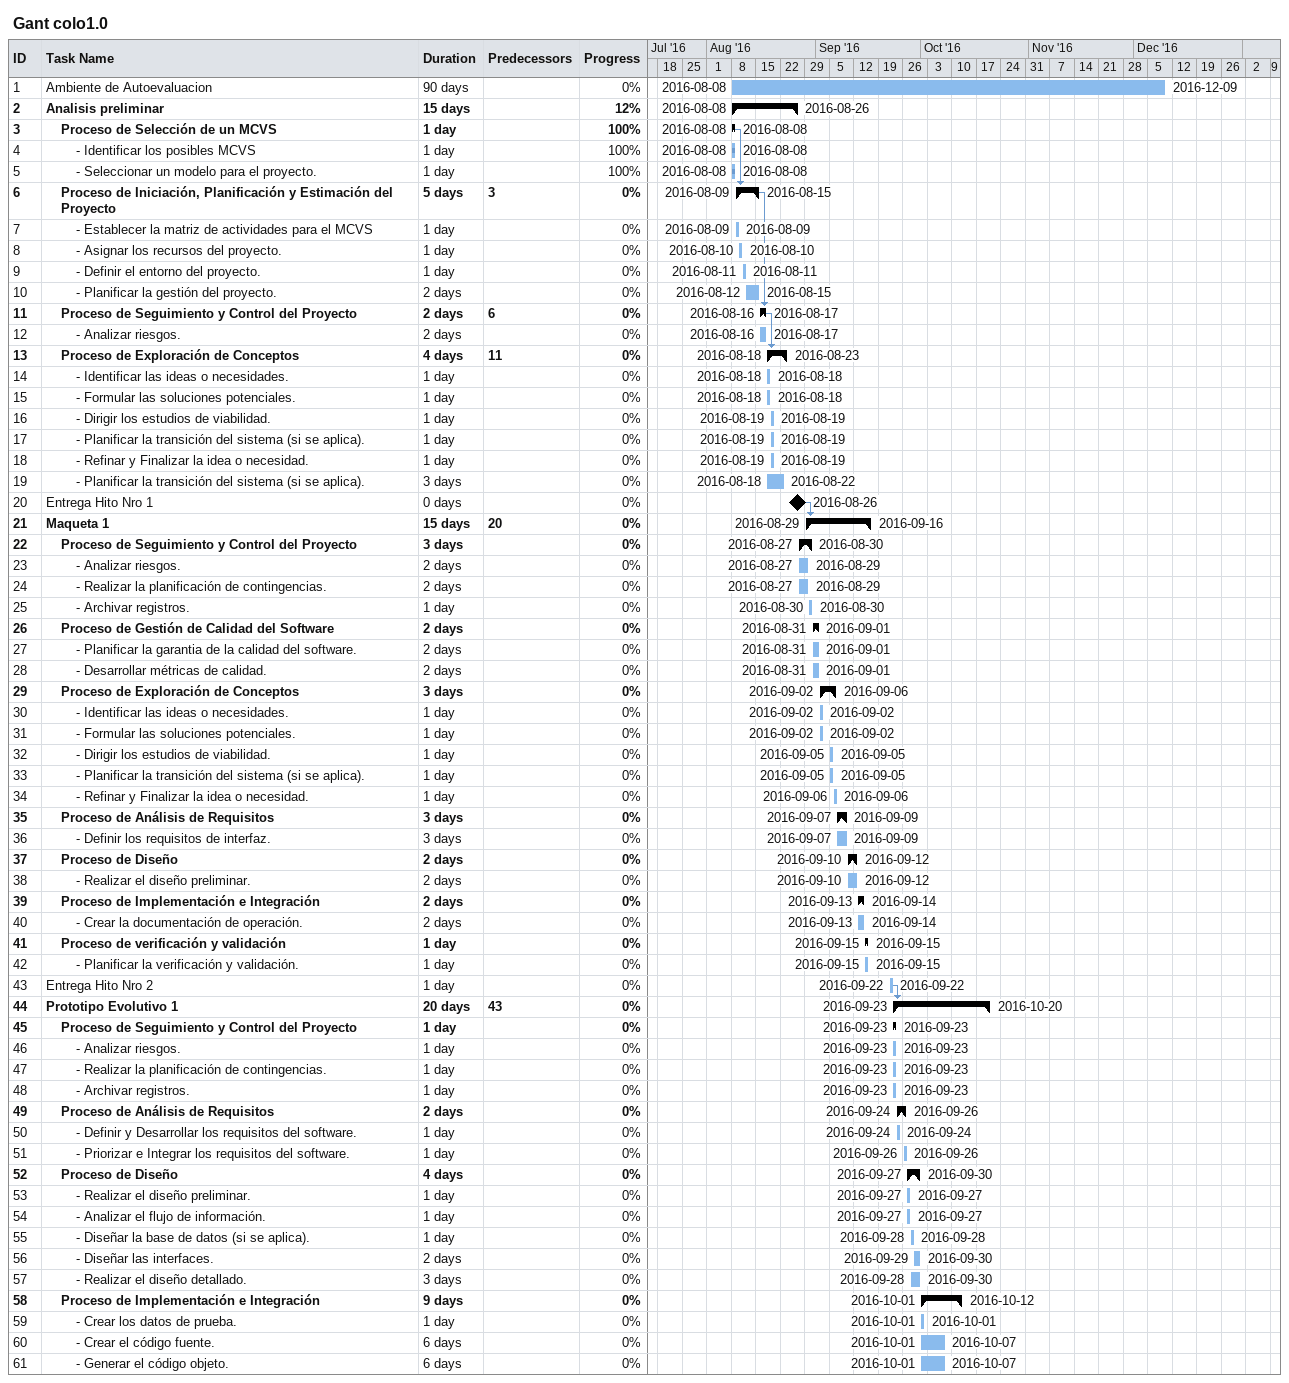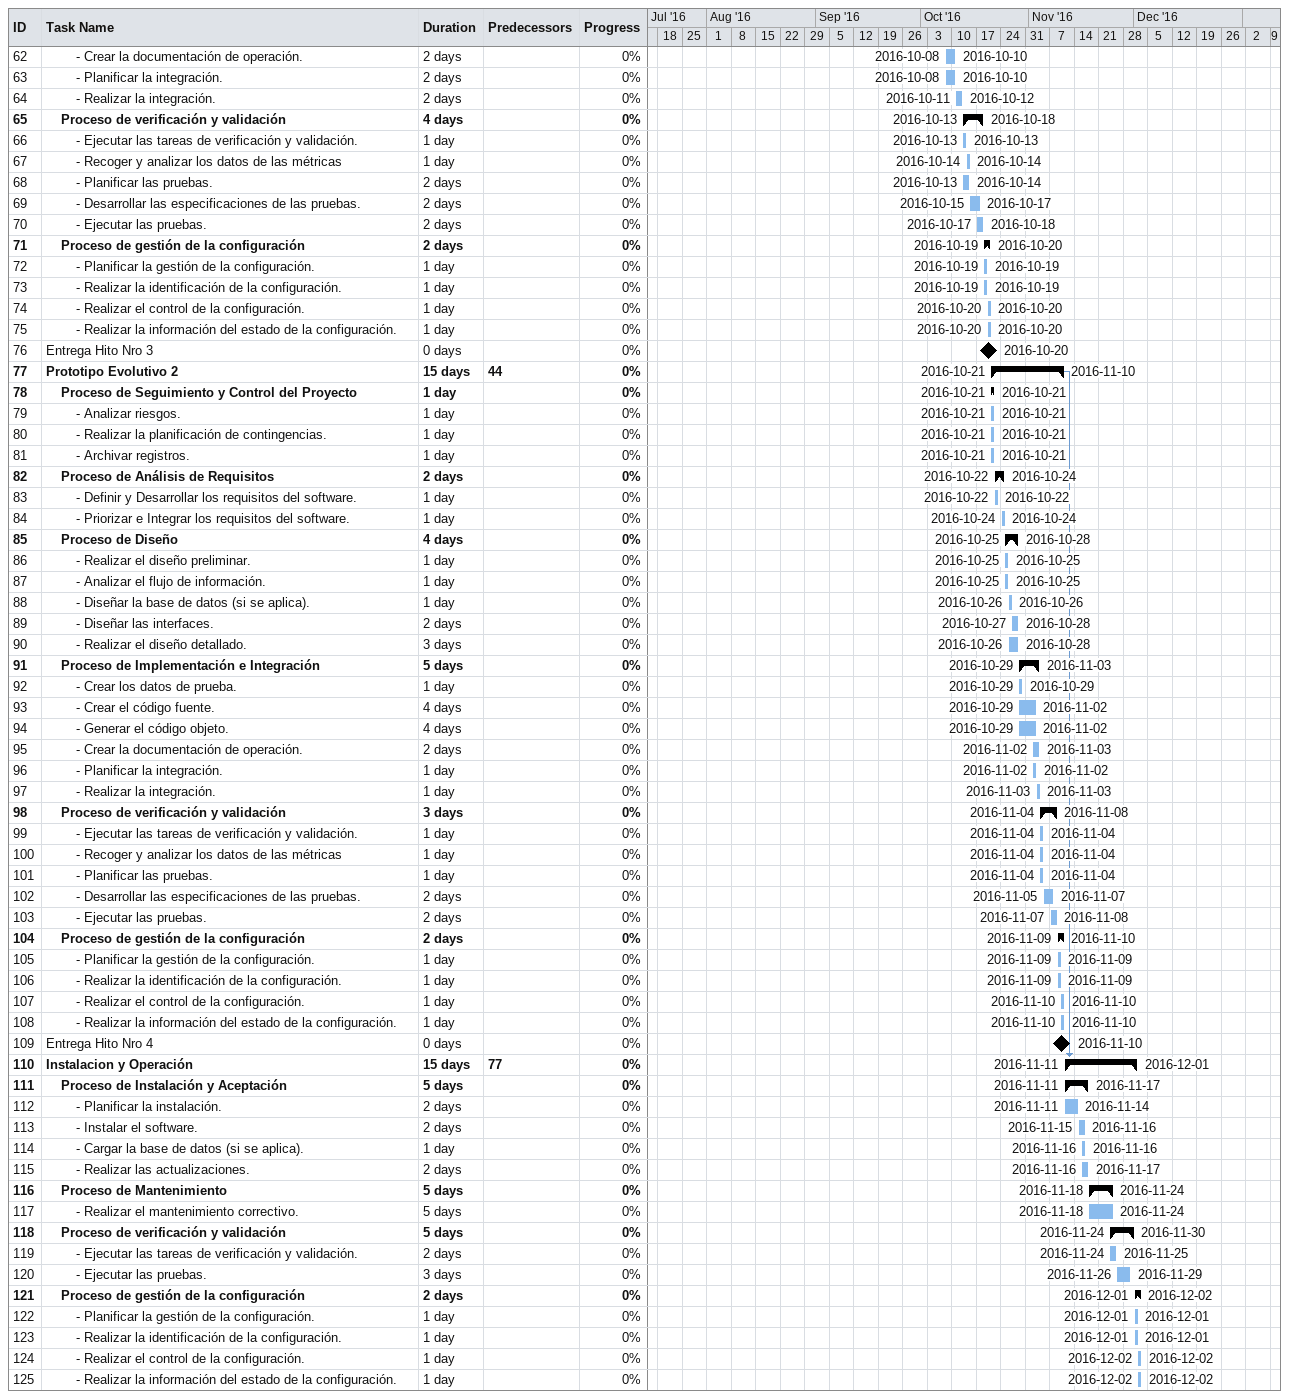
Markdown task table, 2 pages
Gant colo1.0

| ID | Level | Task | Duration | Start | Finish | Predecessors | % complete |
|---|---|---|---|---|---|---|---|
| 1 | 1 | Ambiente de Autoevaluacion | 90d | 2016-08-08 | 2016-12-09 |  | 0 |
| 2 | 1 | **Analisis preliminar** | 15d | 2016-08-08 | 2016-08-26 |  | 12 |
| 3 | 2 | **Proceso de Selección de un MCVS** | 1d | 2016-08-08 | 2016-08-08 |  | 100 |
| 4 | 3 | - Identificar los posibles MCVS | 1d | 2016-08-08 | 2016-08-08 |  | 100 |
| 5 | 3 | - Seleccionar un modelo para el proyecto. | 1d | 2016-08-08 | 2016-08-08 |  | 100 |
| 6 | 2 | **Proceso de Iniciación, Planificación y Estimación del Proyecto** | 5d | 2016-08-09 | 2016-08-15 | 3 | 0 |
| 7 | 3 | - Establecer la matriz de actividades para el MCVS | 1d | 2016-08-09 | 2016-08-09 |  | 0 |
| 8 | 3 | - Asignar los recursos del proyecto. | 1d | 2016-08-10 | 2016-08-10 |  | 0 |
| 9 | 3 | - Definir el entorno del proyecto. | 1d | 2016-08-11 | 2016-08-11 |  | 0 |
| 10 | 3 | - Planificar la gestión del proyecto. | 2d | 2016-08-12 | 2016-08-15 |  | 0 |
| 11 | 2 | **Proceso de Seguimiento y Control del Proyecto** | 2d | 2016-08-16 | 2016-08-17 | 6 | 0 |
| 12 | 3 | - Analizar riesgos. | 2d | 2016-08-16 | 2016-08-17 |  | 0 |
| 13 | 2 | **Proceso de Exploración de Conceptos** | 4d | 2016-08-18 | 2016-08-23 | 11 | 0 |
| 14 | 3 | - Identificar las ideas o necesidades. | 1d | 2016-08-18 | 2016-08-18 |  | 0 |
| 15 | 3 | - Formular las soluciones potenciales. | 1d | 2016-08-18 | 2016-08-18 |  | 0 |
| 16 | 3 | - Dirigir los estudios de viabilidad. | 1d | 2016-08-19 | 2016-08-19 |  | 0 |
| 17 | 3 | - Planificar la transición del sistema (si se aplica). | 1d | 2016-08-19 | 2016-08-19 |  | 0 |
| 18 | 3 | - Refinar y Finalizar la idea o necesidad. | 1d | 2016-08-19 | 2016-08-19 |  | 0 |
| 19 | 3 | - Planificar la transición del sistema (si se aplica). | 3d | 2016-08-18 | 2016-08-22 |  | 0 |
| 20 | 1 | Entrega Hito Nro 1 | 0d | 2016-08-26 | 2016-08-26 |  | 0 |
| 21 | 1 | **Maqueta 1** | 15d | 2016-08-29 | 2016-09-16 | 20 | 0 |
| 22 | 2 | **Proceso de Seguimiento y Control del Proyecto** | 3d | 2016-08-27 | 2016-08-30 |  | 0 |
| 23 | 3 | - Analizar riesgos. | 2d | 2016-08-27 | 2016-08-29 |  | 0 |
| 24 | 3 | - Realizar la planificación de contingencias. | 2d | 2016-08-27 | 2016-08-29 |  | 0 |
| 25 | 3 | - Archivar registros. | 1d | 2016-08-30 | 2016-08-30 |  | 0 |
| 26 | 2 | **Proceso de Gestión de Calidad del Software** | 2d | 2016-08-31 | 2016-09-01 |  | 0 |
| 27 | 3 | - Planificar la garantia de la calidad del software. | 2d | 2016-08-31 | 2016-09-01 |  | 0 |
| 28 | 3 | - Desarrollar métricas de calidad. | 2d | 2016-08-31 | 2016-09-01 |  | 0 |
| 29 | 2 | **Proceso de Exploración de Conceptos** | 3d | 2016-09-02 | 2016-09-06 |  | 0 |
| 30 | 3 | - Identificar las ideas o necesidades. | 1d | 2016-09-02 | 2016-09-02 |  | 0 |
| 31 | 3 | - Formular las soluciones potenciales. | 1d | 2016-09-02 | 2016-09-02 |  | 0 |
| 32 | 3 | - Dirigir los estudios de viabilidad. | 1d | 2016-09-05 | 2016-09-05 |  | 0 |
| 33 | 3 | - Planificar la transición del sistema (si se aplica). | 1d | 2016-09-05 | 2016-09-05 |  | 0 |
| 34 | 3 | - Refinar y Finalizar la idea o necesidad. | 1d | 2016-09-06 | 2016-09-06 |  | 0 |
| 35 | 2 | **Proceso de Análisis de Requisitos** | 3d | 2016-09-07 | 2016-09-09 |  | 0 |
| 36 | 3 | - Definir los requisitos de interfaz. | 3d | 2016-09-07 | 2016-09-09 |  | 0 |
| 37 | 2 | **Proceso de Diseño** | 2d | 2016-09-10 | 2016-09-12 |  | 0 |
| 38 | 3 | - Realizar el diseño preliminar. | 2d | 2016-09-10 | 2016-09-12 |  | 0 |
| 39 | 2 | **Proceso de Implementación e Integración** | 2d | 2016-09-13 | 2016-09-14 |  | 0 |
| 40 | 3 | - Crear la documentación de operación. | 2d | 2016-09-13 | 2016-09-14 |  | 0 |
| 41 | 2 | **Proceso de verificación y validación** | 1d | 2016-09-15 | 2016-09-15 |  | 0 |
| 42 | 3 | - Planificar la verificación y validación. | 1d | 2016-09-15 | 2016-09-15 |  | 0 |
| 43 | 1 | Entrega Hito Nro 2 | 1d | 2016-09-22 | 2016-09-22 |  | 0 |
| 44 | 1 | **Prototipo Evolutivo 1** | 20d | 2016-09-23 | 2016-10-20 | 43 | 0 |
| 45 | 2 | **Proceso de Seguimiento y Control del Proyecto** | 1d | 2016-09-23 | 2016-09-23 |  | 0 |
| 46 | 3 | - Analizar riesgos. | 1d | 2016-09-23 | 2016-09-23 |  | 0 |
| 47 | 3 | - Realizar la planificación de contingencias. | 1d | 2016-09-23 | 2016-09-23 |  | 0 |
| 48 | 3 | - Archivar registros. | 1d | 2016-09-23 | 2016-09-23 |  | 0 |
| 49 | 2 | **Proceso de Análisis de Requisitos** | 2d | 2016-09-24 | 2016-09-26 |  | 0 |
| 50 | 3 | - Definir y Desarrollar los requisitos del software. | 1d | 2016-09-24 | 2016-09-24 |  | 0 |
| 51 | 3 | - Priorizar e Integrar los requisitos del software. | 1d | 2016-09-26 | 2016-09-26 |  | 0 |
| 52 | 2 | **Proceso de Diseño** | 4d | 2016-09-27 | 2016-09-30 |  | 0 |
| 53 | 3 | - Realizar el diseño preliminar. | 1d | 2016-09-27 | 2016-09-27 |  | 0 |
| 54 | 3 | - Analizar el flujo de información. | 1d | 2016-09-27 | 2016-09-27 |  | 0 |
| 55 | 3 | - Diseñar la base de datos (si se aplica). | 1d | 2016-09-28 | 2016-09-28 |  | 0 |
| 56 | 3 | - Diseñar las interfaces. | 2d | 2016-09-29 | 2016-09-30 |  | 0 |
| 57 | 3 | - Realizar el diseño detallado. | 3d | 2016-09-28 | 2016-09-30 |  | 0 |
| 58 | 2 | **Proceso de Implementación e Integración** | 9d | 2016-10-01 | 2016-10-12 |  | 0 |
| 59 | 3 | - Crear los datos de prueba. | 1d | 2016-10-01 | 2016-10-01 |  | 0 |
| 60 | 3 | - Crear el código fuente. | 6d | 2016-10-01 | 2016-10-07 |  | 0 |
| 61 | 3 | - Generar el código objeto. | 6d | 2016-10-01 | 2016-10-07 |  | 0 |
| 62 | 3 | - Crear la documentación de operación. | 2d | 2016-10-08 | 2016-10-10 |  | 0 |
| 63 | 3 | - Planificar la integración. | 2d | 2016-10-08 | 2016-10-10 |  | 0 |
| 64 | 3 | - Realizar la integración. | 2d | 2016-10-11 | 2016-10-12 |  | 0 |
| 65 | 2 | **Proceso de verificación y validación** | 4d | 2016-10-13 | 2016-10-18 |  | 0 |
| 66 | 3 | - Ejecutar las tareas de verificación y validación. | 1d | 2016-10-13 | 2016-10-13 |  | 0 |
| 67 | 3 | - Recoger y analizar los datos de las métricas | 1d | 2016-10-14 | 2016-10-14 |  | 0 |
| 68 | 3 | - Planificar las pruebas. | 2d | 2016-10-13 | 2016-10-14 |  | 0 |
| 69 | 3 | - Desarrollar las especificaciones de las pruebas. | 2d | 2016-10-15 | 2016-10-17 |  | 0 |
| 70 | 3 | - Ejecutar las pruebas. | 2d | 2016-10-17 | 2016-10-18 |  | 0 |
| 71 | 2 | **Proceso de gestión de la configuración** | 2d | 2016-10-19 | 2016-10-20 |  | 0 |
| 72 | 3 | - Planificar la gestión de la configuración. | 1d | 2016-10-19 | 2016-10-19 |  | 0 |
| 73 | 3 | - Realizar la identificación de la configuración. | 1d | 2016-10-19 | 2016-10-19 |  | 0 |
| 74 | 3 | - Realizar el control de la configuración. | 1d | 2016-10-20 | 2016-10-20 |  | 0 |
| 75 | 3 | - Realizar la información del estado de la configuración. | 1d | 2016-10-20 | 2016-10-20 |  | 0 |
| 76 | 1 | Entrega Hito Nro 3 | 0d | 2016-10-20 | 2016-10-20 |  | 0 |
| 77 | 1 | **Prototipo Evolutivo 2** | 15d | 2016-10-21 | 2016-11-10 | 44 | 0 |
| 78 | 2 | **Proceso de Seguimiento y Control del Proyecto** | 1d | 2016-10-21 | 2016-10-21 |  | 0 |
| 79 | 3 | - Analizar riesgos. | 1d | 2016-10-21 | 2016-10-21 |  | 0 |
| 80 | 3 | - Realizar la planificación de contingencias. | 1d | 2016-10-21 | 2016-10-21 |  | 0 |
| 81 | 3 | - Archivar registros. | 1d | 2016-10-21 | 2016-10-21 |  | 0 |
| 82 | 2 | **Proceso de Análisis de Requisitos** | 2d | 2016-10-22 | 2016-10-24 |  | 0 |
| 83 | 3 | - Definir y Desarrollar los requisitos del software. | 1d | 2016-10-22 | 2016-10-22 |  | 0 |
| 84 | 3 | - Priorizar e Integrar los requisitos del software. | 1d | 2016-10-24 | 2016-10-24 |  | 0 |
| 85 | 2 | **Proceso de Diseño** | 4d | 2016-10-25 | 2016-10-28 |  | 0 |
| 86 | 3 | - Realizar el diseño preliminar. | 1d | 2016-10-25 | 2016-10-25 |  | 0 |
| 87 | 3 | - Analizar el flujo de información. | 1d | 2016-10-25 | 2016-10-25 |  | 0 |
| 88 | 3 | - Diseñar la base de datos (si se aplica). | 1d | 2016-10-26 | 2016-10-26 |  | 0 |
| 89 | 3 | - Diseñar las interfaces. | 2d | 2016-10-27 | 2016-10-28 |  | 0 |
| 90 | 3 | - Realizar el diseño detallado. | 3d | 2016-10-26 | 2016-10-28 |  | 0 |
| 91 | 2 | **Proceso de Implementación e Integración** | 5d | 2016-10-29 | 2016-11-03 |  | 0 |
| 92 | 3 | - Crear los datos de prueba. | 1d | 2016-10-29 | 2016-10-29 |  | 0 |
| 93 | 3 | - Crear el código fuente. | 4d | 2016-10-29 | 2016-11-02 |  | 0 |
| 94 | 3 | - Generar el código objeto. | 4d | 2016-10-29 | 2016-11-02 |  | 0 |
| 95 | 3 | - Crear la documentación de operación. | 2d | 2016-11-02 | 2016-11-03 |  | 0 |
| 96 | 3 | - Planificar la integración. | 1d | 2016-11-02 | 2016-11-02 |  | 0 |
| 97 | 3 | - Realizar la integración. | 1d | 2016-11-03 | 2016-11-03 |  | 0 |
| 98 | 2 | **Proceso de verificación y validación** | 3d | 2016-11-04 | 2016-11-08 |  | 0 |
| 99 | 3 | - Ejecutar las tareas de verificación y validación. | 1d | 2016-11-04 | 2016-11-04 |  | 0 |
| 100 | 3 | - Recoger y analizar los datos de las métricas | 1d | 2016-11-04 | 2016-11-04 |  | 0 |
| 101 | 3 | - Planificar las pruebas. | 1d | 2016-11-04 | 2016-11-04 |  | 0 |
| 102 | 3 | - Desarrollar las especificaciones de las pruebas. | 2d | 2016-11-05 | 2016-11-07 |  | 0 |
| 103 | 3 | - Ejecutar las pruebas. | 2d | 2016-11-07 | 2016-11-08 |  | 0 |
| 104 | 2 | **Proceso de gestión de la configuración** | 2d | 2016-11-09 | 2016-11-10 |  | 0 |
| 105 | 3 | - Planificar la gestión de la configuración. | 1d | 2016-11-09 | 2016-11-09 |  | 0 |
| 106 | 3 | - Realizar la identificación de la configuración. | 1d | 2016-11-09 | 2016-11-09 |  | 0 |
| 107 | 3 | - Realizar el control de la configuración. | 1d | 2016-11-10 | 2016-11-10 |  | 0 |
| 108 | 3 | - Realizar la información del estado de la configuración. | 1d | 2016-11-10 | 2016-11-10 |  | 0 |
| 109 | 1 | Entrega Hito Nro 4 | 0d | 2016-11-10 | 2016-11-10 |  | 0 |
| 110 | 1 | **Instalacion y Operación** | 15d | 2016-11-11 | 2016-12-01 | 77 | 0 |
| 111 | 2 | **Proceso de Instalación y Aceptación** | 5d | 2016-11-11 | 2016-11-17 |  | 0 |
| 112 | 3 | - Planificar la instalación. | 2d | 2016-11-11 | 2016-11-14 |  | 0 |
| 113 | 3 | - Instalar el software. | 2d | 2016-11-15 | 2016-11-16 |  | 0 |
| 114 | 3 | - Cargar la base de datos (si se aplica). | 1d | 2016-11-16 | 2016-11-16 |  | 0 |
| 115 | 3 | - Realizar las actualizaciones. | 2d | 2016-11-16 | 2016-11-17 |  | 0 |
| 116 | 2 | **Proceso de Mantenimiento** | 5d | 2016-11-18 | 2016-11-24 |  | 0 |
| 117 | 3 | - Realizar el mantenimiento correctivo. | 5d | 2016-11-18 | 2016-11-24 |  | 0 |
| 118 | 2 | **Proceso de verificación y validación** | 5d | 2016-11-24 | 2016-11-30 |  | 0 |
| 119 | 3 | - Ejecutar las tareas de verificación y validación. | 2d | 2016-11-24 | 2016-11-25 |  | 0 |
| 120 | 3 | - Ejecutar las pruebas. | 3d | 2016-11-26 | 2016-11-29 |  | 0 |
| 121 | 2 | **Proceso de gestión de la configuración** | 2d | 2016-12-01 | 2016-12-02 |  | 0 |
| 122 | 3 | - Planificar la gestión de la configuración. | 1d | 2016-12-01 | 2016-12-01 |  | 0 |
| 123 | 3 | - Realizar la identificación de la configuración. | 1d | 2016-12-01 | 2016-12-01 |  | 0 |
| 124 | 3 | - Realizar el control de la configuración. | 1d | 2016-12-02 | 2016-12-02 |  | 0 |
| 125 | 3 | - Realizar la información del estado de la configuración. | 1d | 2016-12-02 | 2016-12-02 |  | 0 |
